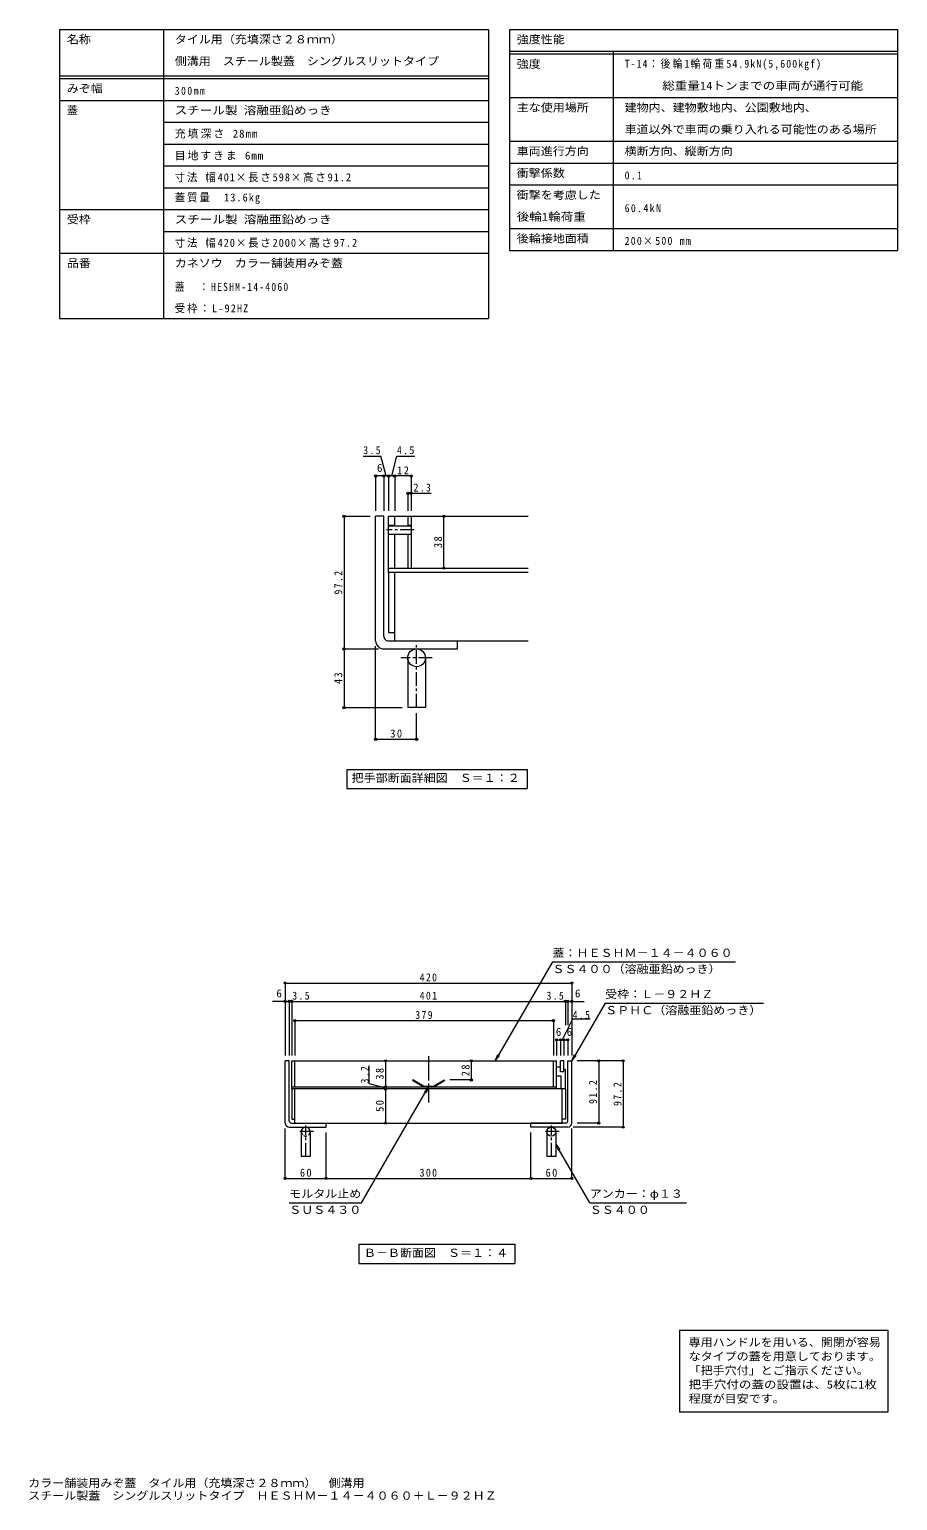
# Model space of a CAD drawing. Units: millimetres, scale not verified, with parts at other scales. Extents: x -1310 to 1549, y -1090 to 1067.
# Drawn here: x 277 to 1549, y -1090 to 1067 of the extents above; entities that cross this region are included whole.
import ezdxf
from ezdxf.enums import TextEntityAlignment as Align

# ---------------------------------------------------------------- set-up
doc = ezdxf.new("R2010")
doc.units = ezdxf.units.MM
doc.header["$LTSCALE"] = 4
doc.header["$PDMODE"] = 32
doc.header["$PDSIZE"] = 3.2
for name, pattern in [('CHAIN1', [8, 5, -1, 1, -1]), ('CHAIN2', [12, 9, -1, 1, -1]), ('DASHED1', [1.8, 1.2, -0.6])]:
    doc.linetypes.add(name, pattern=pattern)
for name, color, linetype, lineweight in [('4-0', 4, 'Continuous', 9), ('4-1', 2, 'Continuous', 9), ('4-2', 7, 'Continuous', 9), ('4-4', 7, 'Continuous', 9), ('4-5', 7, 'Continuous', 9), ('4-9', 5, 'Continuous', 5), ('4-A', 4, 'Continuous', 9), ('D-1', 2, 'Continuous', 9), ('D-2', 3, 'Continuous', 9), ('D-4', 7, 'Continuous', 9), ('D-5', 7, 'Continuous', 9), ('D-9', 5, 'Continuous', 5), ('D-A', 4, 'Continuous', 9), ('F-5_F-5ﾚｲﾔ', 2, 'Continuous', 9), ('F-F_F-Fﾚｲﾔ', 7, 'Continuous', 9)]:
    doc.layers.add(name, color=color, linetype=linetype, lineweight=lineweight)
doc.styles.add('ＭＳ ゴシック', font='')
doc.styles.get('ＭＳ ゴシック').set_extended_font_data('MS Gothic')

msp = doc.modelspace()

# ---------------------------------------------------------------- linework, layer by layer
at = {"layer": '4-0', "color": 7, "linetype": 'CHAIN2'}
msp.add_line((862.035, -438.433), (862.035, -506.652), dxfattribs=at)
at = {"layer": '4-1'}
for p, q in [((658.035, -445.513), (652.035, -445.513)), ((652.035, -536.713), (652.035, -445.513)), ((658.035, -533.713), (658.035, -445.513)), ((1066.035, -445.513), (1072.035, -445.513)), ((1066.035, -533.713), (1066.035, -445.513)), ((1072.035, -536.713), (1072.035, -445.513)), ((661.035, -536.713), (712.035, -536.713)), ((1063.035, -536.713), (1012.035, -536.713))]:
    msp.add_line(p, q, dxfattribs=at)
for points in [[(658.035, -542.713), (712.035, -542.713), (712.035, -536.713)], [(1066.035, -542.713), (1012.035, -542.713), (1012.035, -536.713)]]:
    msp.add_lwpolyline(points, dxfattribs=at)
for centre, radius, start, end in [((658.035, -536.713), 6, 180, 270), ((661.035, -533.713), 3, 180, 270), ((1063.035, -533.713), 3, 270, 0), ((1066.035, -536.713), 6, 270, 0)]:
    msp.add_arc(centre, radius, start, end, dxfattribs=at)
at = {"layer": '4-2'}
for p, q in [((661.535, -486.713), (661.535, -445.512)), ((661.535, -445.512), (1049.535, -445.512)), ((666.035, -483.513), (666.035, -445.512)), ((1045.035, -483.513), (1045.035, -445.512)), ((1049.535, -486.713), (1049.535, -445.512)), ((1055.536, -461.512), (1055.536, -445.512)), ((1060.036, -445.512), (1055.536, -445.512)), ((1060.036, -461.512), (1060.036, -445.512)), ((1055.536, -454.512), (1049.535, -454.512)), ((1056.535, -467.713), (1049.535, -467.713)), ((1060.036, -461.512), (1055.536, -461.512)), ((1056.535, -486.713), (1056.535, -467.713)), ((661.535, -483.513), (1049.535, -483.513)), ((1062.536, -486.712), (1056.535, -486.712))]:
    msp.add_line(p, q, dxfattribs=at)
at = {"layer": '4-2', "color": 3}
for p, q in [((854.267, -483.513), (838.447, -474.379)), ((869.535, -482.513), (885.124, -473.513)), ((869.803, -483.513), (885.624, -474.379)), ((885.124, -473.513), (885.624, -474.379)), ((854.267, -483.513), (869.803, -483.513)), ((854.535, -482.513), (869.535, -482.513))]:
    msp.add_line(p, q, dxfattribs=at)
msp.add_lwpolyline([(854.535, -482.513), (838.947, -473.513), (838.447, -474.379)], dxfattribs=at)
at = {"layer": '4-2'}
msp.add_lwpolyline([(1062.536, -486.713), (1062.536, -458.012), (1060.036, -458.012)], dxfattribs=at)
at = {"layer": '4-4'}
for p, q in [((652.035, -330.292), (652.035, -437.513)), ((652.035, -331.492), (1072.035, -331.492)), ((1072.035, -330.292), (1072.035, -437.513)), ((652.035, -358.318), (633.605, -358.318)), ((652.035, -358.318), (658.035, -358.318)), ((658.035, -357.118), (658.035, -437.513)), ((658.035, -358.318), (661.535, -358.318)), ((661.535, -357.118), (661.535, -437.512)), ((661.535, -358.318), (1062.536, -358.318)), ((1062.536, -357.118), (1062.536, -393.371)), ((1062.536, -358.318), (1066.035, -358.318)), ((1066.035, -357.118), (1066.035, -393.371)), ((1066.035, -358.318), (1072.035, -358.318)), ((1072.035, -358.318), (1089.867, -358.318)), ((666.035, -385.332), (666.035, -437.512)), ((666.035, -386.532), (1045.035, -386.532)), ((1045.035, -385.332), (1045.035, -437.512)), ((1049.535, -413.546), (1049.535, -437.512)), ((1049.535, -414.746), (1055.536, -414.746)), ((1055.536, -413.546), (1055.536, -437.512)), ((1055.536, -414.746), (1060.036, -414.746)), ((1060.036, -413.546), (1060.036, -437.512)), ((1060.036, -414.746), (1066.035, -414.746)), ((1066.035, -413.546), (1066.035, -437.513)), ((798.904, -445.512), (798.904, -483.513)), ((924.604, -445.512), (924.604, -473.513)), ((1148.494, -445.513), (1080.035, -445.513)), ((1111.456, -445.513), (1111.456, -536.713)), ((1147.294, -445.513), (1147.294, -542.713)), ((925.804, -473.513), (893.124, -473.513)), ((798.904, -483.513), (798.904, -486.713)), ((798.904, -486.713), (798.904, -536.713)), ((1112.656, -536.713), (1080.035, -536.713)), ((652.035, -618.992), (652.035, -544.713)), ((712.035, -618.992), (712.035, -550.713)), ((1012.035, -618.992), (1012.035, -550.713)), ((1072.035, -618.992), (1072.035, -544.713)), ((1148.494, -542.713), (1074.035, -542.713)), ((652.035, -617.792), (712.035, -617.792)), ((712.035, -617.792), (1012.035, -617.792)), ((1012.035, -617.792), (1072.035, -617.792))]:
    msp.add_line(p, q, dxfattribs=at)
for points in [[(1099.102, -384.205), (1073.102, -384.205), (1057.786, -414.746)], [(774.54, -452.584), (774.54, -478.584), (798.904, -485.113)]]:
    msp.add_lwpolyline(points, dxfattribs=at)
for p in [(652.035, -331.492), (1072.035, -331.492), (652.035, -358.318), (658.035, -358.318), (661.535, -358.318), (1062.536, -358.318), (1066.035, -358.318), (1072.035, -358.318), (666.035, -386.532), (1045.035, -386.532), (1049.535, -414.746), (1055.536, -414.746), (1060.036, -414.746), (1066.035, -414.746), (798.904, -445.512), (924.604, -445.512), (1111.456, -445.513), (1147.294, -445.513), (924.604, -473.513), (798.904, -483.513), (798.904, -486.713), (798.904, -536.713), (1111.456, -536.713), (1147.294, -542.713), (652.035, -617.792), (712.035, -617.792), (1012.035, -617.792), (1072.035, -617.792)]:
    msp.add_point(p, dxfattribs=at)
at = {"layer": '4-5'}
for p, q in [((1043.6, -300.495), (1311.6, -300.495)), ((1120.876, -360.918), (1072.035, -445.513)), ((1120.876, -360.918), (1352.876, -360.918)), ((959.874, -445.512), (965.962, -437.578)), ((1072.035, -445.513), (1075.862, -436.274)), ((1072.035, -445.513), (1078.123, -437.579)), ((763.876, -653.529), (862.035, -483.513)), ((862.035, -483.513), (855.948, -491.446)), ((862.035, -483.513), (858.209, -492.751)), ((1048.535, -567.463), (1052.362, -576.701)), ((657.876, -653.529), (763.876, -653.529)), ((1098.226, -653.529), (1240.226, -653.529)), ((760.096, -714.398), (988.496, -714.398)), ((988.496, -714.398), (988.496, -742.398))]:
    msp.add_line(p, q, dxfattribs=at)
for points in [[(1043.6, -300.495), (959.874, -445.512), (963.701, -436.273)], [(1098.226, -653.529), (1048.535, -567.463), (1054.623, -575.396)], [(760.096, -714.398), (760.096, -742.398), (988.496, -742.398)]]:
    msp.add_lwpolyline(points, dxfattribs=at)
at = {"layer": '4-9'}
for p, q in [((1062.536, -486.713), (661.535, -486.713)), ((666.035, -536.713), (666.035, -486.713)), ((1058.035, -536.713), (1058.035, -486.713)), ((666.035, -536.713), (1058.035, -536.713))]:
    msp.add_line(p, q, dxfattribs=at)
for points in [[(661.535, -486.713), (661.535, -530.713), (666.035, -530.713)], [(1062.536, -486.713), (1062.536, -530.713), (1058.035, -530.713)]]:
    msp.add_lwpolyline(points, dxfattribs=at)
at = {"layer": '4-A', "linetype": 'CHAIN1'}
for p, q in [((693.362, -549.213), (670.378, -549.213)), ((682.035, -585.713), (682.035, -540.042)), ((1053.362, -549.213), (1030.378, -549.213)), ((1042.035, -585.713), (1042.035, -540.042))]:
    msp.add_line(p, q, dxfattribs=at)
at = {"layer": '4-A'}
for p, q in [((675.535, -549.213), (675.535, -585.713)), ((688.535, -549.213), (688.535, -585.713)), ((1035.535, -549.213), (1035.535, -585.713)), ((1048.535, -549.213), (1048.535, -585.713)), ((688.535, -585.713), (675.535, -585.713)), ((1048.535, -585.713), (1035.535, -585.713))]:
    msp.add_line(p, q, dxfattribs=at)
msp.add_circle((1042.035, -549.213), 6.5, dxfattribs=at)
msp.add_arc((682.035, -549.213), 6.5, 0, 180, dxfattribs=at)
at = {"layer": '4-A', "linetype": 'DASHED1'}
msp.add_arc((682.035, -549.213), 6.5, 180, 0, dxfattribs=at)
at = {"layer": 'D-1'}
for p, q in [((796.521, 352.776), (784.521, 352.776)), ((784.521, 170.376), (784.521, 352.776)), ((796.521, 176.376), (796.521, 352.776)), ((796.521, 158.376), (904.521, 158.376)), ((802.521, 170.376), (904.521, 170.376)), ((904.521, 158.376), (904.521, 170.376))]:
    msp.add_line(p, q, dxfattribs=at)
for centre, radius in [((802.521, 176.376), 6), ((796.521, 170.376), 12)]:
    msp.add_arc(centre, radius, 180, 270, dxfattribs=at)
at = {"layer": 'D-2', "color": 7}
for p, q in [((803.521, 352.777), (1008.082, 352.777)), ((803.521, 270.376), (803.521, 352.777)), ((812.521, 338.777), (812.521, 352.777)), ((812.521, 276.776), (812.521, 326.777)), ((803.521, 276.776), (1008.082, 276.776))]:
    msp.add_line(p, q, dxfattribs=at)
at = {"layer": 'D-2', "color": 4}
for p, q in [((831.921, 352.777), (831.921, 338.777)), ((836.521, 352.777), (836.521, 276.778)), ((831.921, 326.777), (831.921, 276.778))]:
    msp.add_line(p, q, dxfattribs=at)
at = {"layer": 'D-2', "linetype": 'CHAIN1'}
msp.add_line((840.497, 332.777), (800.594, 332.777), dxfattribs=at)
at = {"layer": 'D-2'}
for p, q in [((812.521, 339.277), (803.521, 339.277)), ((803.521, 338.777), (836.521, 338.777)), ((803.521, 326.777), (836.521, 326.777)), ((812.521, 326.277), (803.521, 326.277)), ((836.521, 339.277), (831.921, 339.277)), ((836.521, 326.277), (831.921, 326.277))]:
    msp.add_line(p, q, dxfattribs=at)
at = {"layer": 'D-4'}
for p, q in [((766.298, 440.763), (792.298, 440.763)), ((800.021, 411.941), (792.298, 440.763)), ((808.021, 411.941), (815.744, 440.763)), ((815.744, 440.763), (841.744, 440.763)), ((784.521, 413.141), (784.521, 360.776)), ((796.521, 411.941), (784.521, 411.941)), ((796.521, 413.141), (796.521, 360.776)), ((803.521, 411.941), (796.521, 411.941)), ((803.521, 413.141), (803.521, 360.777)), ((812.521, 411.941), (803.521, 411.941)), ((812.521, 413.141), (812.521, 360.777)), ((836.521, 411.941), (812.521, 411.941)), ((836.521, 413.141), (836.521, 360.777)), ((831.921, 387.76), (831.921, 360.777)), ((836.521, 386.56), (831.921, 386.56)), ((836.521, 386.56), (866.005, 386.56)), ((736.974, 352.776), (776.521, 352.776)), ((738.174, 352.776), (738.174, 158.376)), ((884.399, 276.776), (884.399, 352.776)), ((736.974, 158.376), (788.521, 158.376)), ((738.174, 158.376), (738.174, 72.376)), ((784.521, 24.783), (784.521, 162.376)), ((736.974, 72.376), (823.521, 72.376)), ((844.521, 24.783), (844.521, 64.376)), ((784.521, 25.983), (844.521, 25.983))]:
    msp.add_line(p, q, dxfattribs=at)
for p in [(784.521, 411.941), (796.521, 411.941), (803.521, 411.941), (812.521, 411.941), (836.521, 411.941), (831.921, 386.56), (836.521, 386.56), (738.174, 352.776), (884.399, 352.776), (884.399, 276.776), (738.174, 158.376), (738.174, 72.376), (784.521, 25.983), (844.521, 25.983)]:
    msp.add_point(p, dxfattribs=at)
at = {"layer": 'D-5'}
for p, q in [((742.096, -18.17), (1006.496, -18.17)), ((742.096, -18.17), (742.096, -46.17)), ((1006.496, -18.17), (1006.496, -46.17)), ((742.096, -46.17), (1006.496, -46.17))]:
    msp.add_line(p, q, dxfattribs=at)
at = {"layer": 'D-9'}
for p, q in [((1008.082, 270.376), (803.521, 270.376)), ((803.521, 270.376), (803.521, 182.376)), ((812.521, 170.376), (812.521, 270.376)), ((803.521, 182.376), (812.521, 182.376)), ((812.521, 170.376), (1008.082, 170.376))]:
    msp.add_line(p, q, dxfattribs=at)
at = {"layer": 'D-A', "linetype": 'CHAIN1'}
for p, q in [((844.521, 72.376), (844.521, 163.718)), ((867.175, 145.376), (821.207, 145.376))]:
    msp.add_line(p, q, dxfattribs=at)
at = {"layer": 'D-A'}
msp.add_line((831.521, 145.376), (831.521, 72.376), dxfattribs=at)
msp.add_lwpolyline([(857.521, 145.376), (857.521, 72.376), (831.521, 72.376)], dxfattribs=at)
msp.add_circle((844.521, 145.376), 13, dxfattribs=at)
at = {"layer": 'F-5_F-5ﾚｲﾔ', "color": 7}
for p, q in [((980.605, 1066.531), (1549.291, 1066.531)), ((980.605, 1066.531), (980.605, 742.531)), ((1549.291, 1066.531), (1549.291, 742.531)), ((980.605, 1034.531), (1549.291, 1034.531)), ((980.605, 1030.531), (1549.291, 1030.531)), ((1132.8, 1034.531), (1132.8, 742.531)), ((980.605, 966.531), (1549.291, 966.531)), ((980.605, 902.531), (1549.291, 902.531)), ((980.605, 870.531), (1549.291, 870.531)), ((980.605, 838.531), (1549.291, 838.531)), ((980.605, 774.531), (1549.291, 774.531)), ((980.605, 742.531), (1549.291, 742.531))]:
    msp.add_line(p, q, dxfattribs=at)
at = {"layer": 'F-F_F-Fﾚｲﾔ'}
for p, q in [((321.419, 1066.531), (949.677, 1066.531)), ((321.419, 1066.531), (321.419, 642.531)), ((473.614, 1066.531), (473.614, 642.531)), ((949.677, 1066.531), (949.677, 642.531)), ((321.419, 998.531), (949.677, 998.531)), ((321.419, 994.531), (949.677, 994.531)), ((321.419, 962.531), (949.677, 962.531)), ((473.614, 930.531), (949.677, 930.531)), ((473.614, 898.531), (949.677, 898.531)), ((473.614, 866.531), (949.677, 866.531)), ((473.614, 834.531), (949.677, 834.531)), ((321.419, 802.531), (949.677, 802.531)), ((473.614, 770.531), (949.677, 770.531)), ((321.419, 738.531), (949.677, 738.531)), ((321.419, 642.531), (949.677, 642.531)), ((1229.984, -840.249), (1229.984, -960.249))]:
    msp.add_line(p, q, dxfattribs=at)
msp.add_lwpolyline([(1229.984, -840.249), (1535.229, -840.249), (1535.229, -960.249), (1229.984, -960.249)], dxfattribs=at)

# ---------------------------------------------------------------- texts
at = {"layer": '4-4', "color": 2, "style": 'ＭＳ ゴシック'}
for p in [(639.07, -355.918), (1076.519, -355.918), (1048.535, -412.346), (1064.55, -412.346)]:
    msp.add_text('6', height=11.73, dxfattribs=at).set_placement(p, align=Align.BOTTOM_LEFT)
at = {"layer": '4-4', "color": 2, "char_height": 11.73, "attachment_point": 7, "style": 'ＭＳ ゴシック'}
for s, insert in [('\\T1.27;\\W0.9;420', (849.035, -329.092)), ('\\T1.27;\\W0.9;3.5', (662.322, -355.918)), ('\\T1.27;\\W0.9;401', (849.035, -355.918)), ('\\T1.27;\\W0.9;3.5', (1034.8, -355.918)), ('\\T1.27;\\W0.9;379', (842.535, -384.132)), ('\\T1.27;\\W0.9;4.5', (1073.102, -384.205)), ('\\T1.27;\\W0.95;60', (673.535, -615.392)), ('\\T1.27;\\W0.9;300', (849.035, -615.392)), ('\\T1.27;\\W0.95;60', (1033.535, -615.392))]:
    msp.add_mtext(s, dxfattribs=dict(at, insert=insert))
at = {"layer": '4-4', "color": 2, "char_height": 11.73, "attachment_point": 7, "rotation": 90, "style": 'ＭＳ ゴシック'}
for s, insert in [('\\T1.27;\\W0.95;28', (922.204, -468.012)), ('\\T1.27;\\W0.9;3.2', (774.54, -478.584)), ('\\T1.27;\\W0.95;38', (796.504, -473.012)), ('\\T1.28;\\W0.9;91.2', (1109.056, -508.613)), ('\\T1.28;\\W0.9;97.2', (1144.894, -511.613)), ('\\T1.27;\\W0.95;50', (796.504, -520.213))]:
    msp.add_mtext(s, dxfattribs=dict(at, insert=insert))
at = {"layer": '4-5', "color": 2, "style": 'ＭＳ ゴシック', "width": 1.1}
for s, p in [('蓋：ＨＥＳＨＭ－１４－４０６０', (1043.6, -296.661)), ('ＳＳ４００（溶融亜鉛めっき）', (1043.6, -320.329)), ('受枠：Ｌ－９２ＨＺ', (1120.876, -357.084)), ('ＳＰＨＣ（溶融亜鉛めっき）', (1120.876, -380.753)), ('モルタル止め', (657.876, -649.695)), ('アンカー：φ１３', (1098.226, -649.695)), ('ＳＵＳ４３０', (657.876, -673.364)), ('ＳＳ４００', (1098.226, -673.364)), ('Ｂ－Ｂ断面図\u3000Ｓ＝１：４', (767.296, -736.398))]:
    msp.add_text(s, height=11.73, dxfattribs=at).set_placement(p, align=Align.BOTTOM_LEFT)
at = {"layer": 'D-4', "color": 2, "style": 'ＭＳ ゴシック'}
msp.add_text('6', height=11.73, dxfattribs=at).set_placement((786.521, 414.341), align=Align.BOTTOM_LEFT)
at = {"layer": 'D-4', "color": 2, "char_height": 11.73, "attachment_point": 7, "style": 'ＭＳ ゴシック'}
for s, insert in [('\\T1.27;\\W0.9;3.5', (766.298, 443.707)), ('\\T1.27;\\W0.9;4.5', (815.744, 443.707)), ('\\T1.27;\\W0.95;12', (816.021, 414.341)), ('\\T1.27;\\W0.9;2.3', (840.005, 388.96)), ('\\T1.27;\\W0.95;30', (806.021, 28.383))]:
    msp.add_mtext(s, dxfattribs=dict(at, insert=insert))
at = {"layer": 'D-4', "color": 2, "char_height": 11.73, "attachment_point": 7, "rotation": 90, "style": 'ＭＳ ゴシック'}
for s, insert in [('\\T1.27;\\W0.95;38', (881.999, 306.276)), ('\\T1.28;\\W0.9;97.2', (735.774, 238.076)), ('\\T1.27;\\W0.95;43', (735.774, 106.876))]:
    msp.add_mtext(s, dxfattribs=dict(at, insert=insert))
at = {"layer": 'D-5', "color": 2, "style": 'ＭＳ ゴシック', "width": 1.1}
msp.add_text('把手部断面詳細図\u3000Ｓ＝１：２', height=11.73, dxfattribs=at).set_placement((749.296, -40.17), align=Align.BOTTOM_LEFT)
at = {"layer": 'F-5_F-5ﾚｲﾔ', "style": 'ＭＳ ゴシック'}
for s, width, p in [('タイル用（充填深さ２８ｍｍ）', 1.1, (490.148, 1042.531)), ('強度性能', 1.1, (991.252, 1042.531)), ('側溝用\u3000スチール製蓋\u3000シングルスリットタイプ', 1.1, (490.148, 1010.531)), ('強度', 1.1, (991.252, 1006.531)), (' \u3000\u3000 総重量14トンまでの車両が通行可能', 1.15, (1149.334, 974.531)), ('スチール製 溶融亜鉛めっき', 1.15, (490.148, 938.531)), ('主な使用場所', 1.1, (991.252, 942.531)), ('建物内、建物敷地内、公園敷地内、', 1.1, (1149.334, 942.531)), ('車道以外で車両の乗り入れる可能性のある場所', 1.1, (1149.334, 910.531)), ('車両進行方向', 1.1, (991.252, 878.531)), ('横断方向、縦断方向', 1.1, (1149.334, 878.531)), ('衝撃係数', 1.1, (991.252, 846.531)), ('衝撃を考慮した', 1.1, (991.252, 814.531)), ('後輪1輪荷重', 1.15, (991.252, 782.531)), ('後輪接地面積', 1.1, (991.252, 750.531)), ('カラー舗装用みぞ蓋\u3000タイル用（充填深さ２８ｍｍ）\u3000側溝用', 1.1, (275.467, -1073.773)), ('スチール製蓋\u3000シングルスリットタイプ\u3000ＨＥＳＨＭ－１４－４０６０＋Ｌ－９２ＨＺ', 1.1, (275.467, -1092.281))]:
    msp.add_text(s, height=11.73, dxfattribs=dict(at, width=width)).set_placement(p, align=Align.BOTTOM_LEFT)
at = {"layer": 'F-5_F-5ﾚｲﾔ', "char_height": 11.73, "attachment_point": 7, "style": 'ＭＳ ゴシック'}
for s, insert in [('\\T1.22;\\W0.9;T-14：後輪1輪荷重54.9kN(5,600kgf)', (1149.334, 1006.531)), ('\\T1.28;\\W0.9;300mm', (490.148, 970.531)), ('\\T1.18;充填深さ\\~28mm', (490.148, 906.531)), ('\\T1.17;目地すきま\\~6mm', (490.148, 874.531)), ('\\T1.27;\\W0.9;0.1', (1149.334, 846.531)), ('\\T1.28;\\W0.9;60.4kN', (1149.334, 798.531)), ('\\T1.25;\\W0.9;200×500\\~mm', (1149.334, 750.531))]:
    msp.add_mtext(s, dxfattribs=dict(at, insert=insert))
at = {"layer": 'F-F_F-Fﾚｲﾔ', "color": 2, "style": 'ＭＳ ゴシック'}
for s, width, p in [('名称', 1.1, (332.066, 1042.531)), ('みぞ幅', 1.1, (332.066, 970.531)), ('受枠', 1.1, (332.066, 778.531)), ('スチール製 溶融亜鉛めっき', 1.15, (490.148, 778.531)), ('品番', 1.1, (332.066, 714.531)), ('カネソウ\u3000カラー舗装用みぞ蓋', 1.1, (490.148, 714.531)), ('専用ハンドルを用いる、開閉が容易', 1.1, (1243.175, -867.393)), ('なタイプの蓋を用意しております。', 1.1, (1243.175, -888.068)), ('「把手穴付」とご指示ください。', 1.1, (1243.175, -908.742)), ('把手穴付の蓋の設置は、5枚に1枚', 1.15, (1243.175, -929.416)), ('程度が目安です。', 1.1, (1243.175, -950.091))]:
    msp.add_text(s, height=11.73, dxfattribs=dict(at, width=width)).set_placement(p, align=Align.BOTTOM_LEFT)
msp.add_text('蓋', height=11.73, dxfattribs=at).set_placement((332.066, 938.531), align=Align.BOTTOM_LEFT)
at = {"layer": 'F-F_F-Fﾚｲﾔ', "color": 2, "char_height": 11.73, "attachment_point": 7, "style": 'ＭＳ ゴシック'}
for s, insert in [('\\T1.18;\\W0.95;寸法\\~幅401×長さ598×高さ91.2', (490.148, 842.531)), ('\\T1.19;\\W0.95;蓋質量\u300013.6kg', (490.148, 810.531)), ('\\T1.18;\\W0.95;寸法\\~幅420×長さ2000×高さ97.2', (490.148, 746.531)), ('\\T1.23;\\W0.9;蓋\u3000：HESHM-14-4060', (490.148, 682.531)), ('\\T1.2;\\W0.95;受枠：L-92HZ', (490.148, 650.531))]:
    msp.add_mtext(s, dxfattribs=dict(at, insert=insert))

doc.saveas('drawing.dxf')
